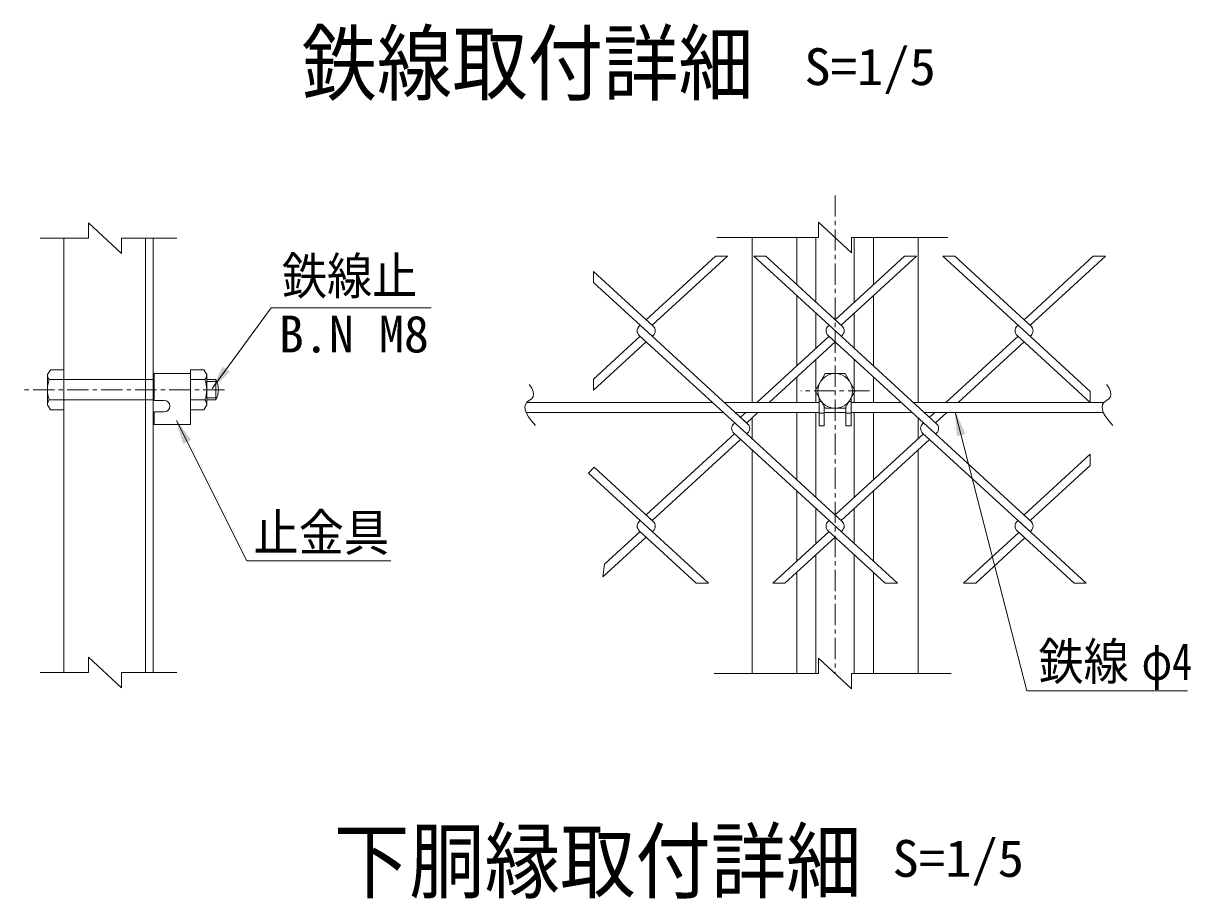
# Model space of a CAD drawing. Units: millimetres, scale not verified, with parts at other scales. Extents: x -4455 to 4455, y -3150 to 3150.
# Drawn here: x 1194 to 2565, y 427 to 1455 of the extents above; entities that cross this region are included whole.
import ezdxf
from ezdxf.enums import TextEntityAlignment as Align

# ---------------------------------------------------------------- set-up
doc = ezdxf.new("R2010")
doc.units = ezdxf.units.MM
doc.header["$LTSCALE"] = 20
doc.linetypes.add('DASHED', pattern=[7.5, 6, -1.5])
doc.linetypes.add('USER1', pattern=[2, 1.25, -0.25, 0.25, -0.25])
doc.layers.add('0-4_7詳細', color=7, linetype='Continuous', lineweight=18)
doc.styles.add('ＭＳ ゴシック', font='')
doc.styles.get('ＭＳ ゴシック').set_extended_font_data('MS Gothic')

msp = doc.modelspace()

# ---------------------------------------------------------------- linework, layer by layer
at = {"layer": '0-4_7詳細', "color": 1, "linetype": 'USER1'}
for p, q in [((2147.61, 1253.31), (2147.61, 691.3)), ((1430.15, 1024.89), (1193.66, 1024.89)), ((2187.91, 1023.41), (2107.26, 1023.41))]:
    msp.add_line(p, q, dxfattribs=at)
at = {"layer": '0-4_7詳細', "color": 4}
for p, q in [((1308.85, 1184.89), (1270.08, 1220.89)), ((1270.08, 1202.89), (1270.08, 1220.89)), ((2167, 1185.62), (2128.23, 1221.62)), ((2128.23, 1203.62), (2128.23, 1221.62)), ((1270.08, 1202.89), (1213.51, 1202.89)), ((1308.85, 1202.89), (1374.12, 1202.89)), ((1308.85, 1202.89), (1308.85, 1184.89)), ((2128.23, 1203.62), (2008.65, 1203.62)), ((2167, 1203.62), (2280.17, 1203.62)), ((2167, 1203.62), (2167, 1185.62)), ((1270.08, 692.78), (1270.08, 710.78)), ((1308.85, 674.78), (1270.08, 710.78)), ((2128.23, 691.3), (2128.23, 709.3)), ((2167, 673.3), (2128.23, 709.3)), ((1270.08, 692.78), (1213.51, 692.78)), ((1308.85, 692.78), (1374.12, 692.78)), ((1308.85, 692.78), (1308.85, 674.78)), ((2128.23, 691.3), (2005.41, 691.3)), ((2167, 691.3), (2283.81, 691.3)), ((2167, 691.3), (2167, 673.3))]:
    msp.add_line(p, q, dxfattribs=at)
at = {"layer": '0-4_7詳細'}
for p, q in [((1241.28, 1202.89), (1241.28, 692.78)), ((1337.28, 1202.89), (1337.28, 692.78)), ((1346.28, 1202.89), (1346.28, 692.78)), ((2050.11, 1203.62), (2050.11, 1010.06)), ((2102.61, 1203.62), (2102.61, 1148.45)), ((2125.11, 1203.62), (2125.11, 1127.83)), ((2170.11, 1203.62), (2170.11, 1127.83)), ((2192.61, 1203.62), (2192.61, 1148.45)), ((2245.11, 1203.62), (2245.11, 1010.06)), ((2102.61, 1135.43), (2102.61, 1052.96)), ((2192.61, 1135.43), (2192.61, 1052.96)), ((2125.11, 1114.81), (2125.11, 1073.58)), ((2170.11, 1114.81), (2170.11, 1073.58)), ((2155.79, 1099.73), (2147.61, 1107.22)), ((2155.79, 1088.67), (2154.72, 1087.69)), ((2125.11, 1060.56), (2125.11, 1010.06)), ((2170.11, 1060.56), (2170.11, 1010.06)), ((1222.08, 1042.65), (1225.4, 1048.41)), ((1222.08, 1007.13), (1222.08, 1042.65)), ((1225.4, 1048.41), (1241.28, 1048.41)), ((1241.28, 1001.37), (1241.28, 1048.41)), ((1347.3, 1043.85), (1347.3, 1012.35)), ((1347.3, 1043.85), (1389.9, 1043.85)), ((1389.9, 1001.37), (1389.9, 1048.41)), ((1389.9, 1043.85), (1389.9, 983.85)), ((1409.1, 1007.13), (1409.1, 1042.65)), ((1224.14, 1036.89), (1241.28, 1036.89)), ((1407.04, 1036.89), (1389.9, 1036.89)), ((1409.1, 1036.89), (1419.76, 1036.89)), ((1419.76, 1012.89), (1419.76, 1036.89)), ((2102.61, 1039.94), (2102.61, 1010.06)), ((2192.61, 1039.94), (2192.61, 1010.06)), ((2128.86, 1015.15), (2128.86, 982.37)), ((2166.36, 1015.15), (2166.36, 982.37)), ((1222.08, 1007.13), (1225.4, 1001.37)), ((1224.14, 1012.89), (1241.28, 1012.89)), ((1347.3, 1012.35), (1359.15, 1012.35)), ((1407.04, 1012.89), (1389.9, 1012.89)), ((1409.1, 1007.13), (1405.77, 1001.37)), ((1409.1, 1012.89), (1419.76, 1012.89)), ((1785.26, 1010.06), (2003.2, 1010.06)), ((2017.41, 1010.06), (2128.86, 1010.06)), ((2131.33, 1010.87), (2128.86, 1010.87)), ((2160.36, 1004.76), (2160.36, 982.37)), ((2163.89, 1010.87), (2166.36, 1010.87)), ((2166.36, 1010.06), (2225.22, 1010.06)), ((2239.43, 1010.06), (2463.65, 1010.06)), ((1225.4, 1001.37), (1241.28, 1001.37)), ((1346.28, 876.54), (1346.28, 996.54)), ((1347.3, 998.85), (1359.15, 998.85)), ((1347.3, 998.85), (1347.3, 983.85)), ((1405.77, 1001.37), (1389.9, 1001.37)), ((1784.54, 998.06), (2016.29, 998.06)), ((2030.5, 998.06), (2128.86, 998.06)), ((2050.11, 991.83), (2050.11, 967.07)), ((2102.61, 998.06), (2102.61, 918.96)), ((2125.11, 998.06), (2125.11, 898.34)), ((2134.86, 997.37), (2128.86, 997.37)), ((2134.86, 998.06), (2160.36, 998.06)), ((2160.36, 997.37), (2166.36, 997.37)), ((2166.36, 998.06), (2238.32, 998.06)), ((2170.11, 998.06), (2170.11, 898.34)), ((2192.61, 998.06), (2192.61, 918.96)), ((2245.11, 991.83), (2245.11, 967.07)), ((2252.53, 998.06), (2462.92, 998.06)), ((1347.3, 983.85), (1389.9, 983.85)), ((2160.36, 982.37), (2166.36, 982.37)), ((2050.11, 954.05), (2050.11, 691.3)), ((2245.11, 954.05), (2245.11, 691.3)), ((2102.61, 905.94), (2102.61, 823.47)), ((2192.61, 905.94), (2192.61, 823.47)), ((2125.11, 885.32), (2125.11, 844.09)), ((2170.11, 885.32), (2170.11, 844.09)), ((2125.11, 831.07), (2125.11, 691.3)), ((2170.11, 831.07), (2170.11, 691.3)), ((2102.61, 810.45), (2102.61, 691.3)), ((2192.61, 810.45), (2192.61, 691.3))]:
    msp.add_line(p, q, dxfattribs=at)
at = {"layer": '0-4_7詳細', "color": 3}
for p, q in [((2006.95, 1181.78), (1925.58, 1107.22)), ((2021.16, 1181.78), (1932.69, 1100.71)), ((2021.16, 1181.78), (2006.95, 1181.78)), ((2154.72, 1087.69), (2052.04, 1181.78)), ((2066.25, 1181.78), (2052.04, 1181.78)), ((2155.79, 1099.73), (2066.25, 1181.78)), ((2228.98, 1181.78), (2147.61, 1107.22)), ((2243.19, 1181.78), (2154.72, 1100.71)), ((2243.19, 1181.78), (2228.98, 1181.78)), ((2377.82, 1086.7), (2274.06, 1181.78)), ((2288.27, 1181.78), (2274.06, 1181.78)), ((2378.89, 1098.74), (2288.27, 1181.78)), ((2451.01, 1181.78), (2369.64, 1107.22)), ((2465.22, 1181.78), (2376.75, 1100.71)), ((2465.22, 1181.78), (2451.01, 1181.78)), ((1933.76, 1099.73), (1863.69, 1163.93)), ((1863.69, 1163.93), (1863.69, 1150.91)), ((1932.69, 1087.69), (1863.69, 1150.91)), ((1918.48, 1100.71), (1917.41, 1099.73)), ((1918.48, 1100.71), (1917.41, 1099.73)), ((1918.48, 1100.71), (1917.41, 1099.73)), ((1918.48, 1100.71), (1917.41, 1099.73)), ((2140.51, 1100.71), (2139.44, 1099.73)), ((2140.51, 1100.71), (2139.44, 1099.73)), ((2362.54, 1100.71), (2361.47, 1099.73)), ((2362.54, 1100.71), (2361.47, 1099.73)), ((1918.48, 1087.69), (1863.69, 1037.48)), ((2043.7, 972.94), (1917.41, 1088.67)), ((1933.76, 1088.67), (1932.69, 1087.69)), ((2044.77, 984.98), (1932.69, 1087.69)), ((2140.51, 1087.69), (2055.79, 1010.06)), ((2265.73, 972.94), (2139.44, 1088.67)), ((2266.8, 984.98), (2154.72, 1087.69)), ((2362.54, 1087.69), (2277.82, 1010.06)), ((2447.45, 1009.88), (2361.46, 1088.67)), ((2377.82, 1088.67), (2376.75, 1087.69)), ((2447.45, 1022.9), (2377.82, 1086.7)), ((1925.58, 1081.18), (1863.69, 1024.46)), ((2147.61, 1081.18), (2070, 1010.06)), ((2369.64, 1081.18), (2292.03, 1010.06)), ((1863.69, 1037.48), (1863.69, 1024.46)), ((2447.45, 1022.9), (2447.45, 1009.88)), ((2042.69, 998.06), (2036.6, 992.47)), ((2044.77, 984.98), (2036.6, 992.47)), ((2056.9, 998.06), (2043.7, 985.96)), ((2264.72, 998.06), (2258.63, 992.47)), ((2278.93, 998.06), (2265.73, 985.96)), ((2029.49, 985.96), (2028.42, 984.98)), ((2029.49, 985.96), (2028.42, 984.98)), ((2251.52, 985.96), (2250.45, 984.98)), ((2251.52, 985.96), (2250.45, 984.98)), ((2029.49, 972.94), (1925.58, 877.72)), ((2036.6, 966.43), (1932.69, 871.21)), ((2154.72, 858.19), (2028.42, 973.92)), ((2044.77, 973.92), (2043.7, 972.94)), ((2155.79, 870.23), (2043.7, 972.94)), ((2251.52, 972.94), (2147.61, 877.72)), ((2258.63, 966.43), (2154.72, 871.21)), ((2377.82, 857.21), (2250.45, 973.92)), ((2266.8, 973.92), (2265.73, 972.94)), ((2378.89, 869.25), (2265.73, 972.94)), ((2447.45, 949.02), (2369.64, 877.72)), ((2447.45, 949.02), (2447.45, 936)), ((1864.36, 933.83), (1857.83, 926.79)), ((1933.76, 870.23), (1864.36, 933.83)), ((2447.45, 936), (2376.75, 871.21)), ((1932.69, 858.19), (1857.83, 926.79)), ((1918.48, 871.21), (1917.41, 870.23)), ((1918.48, 871.21), (1917.41, 870.23)), ((1998.71, 797.69), (1918.48, 871.21)), ((1933.76, 870.23), (1925.58, 877.72)), ((2140.51, 871.21), (2139.44, 870.23)), ((2140.51, 871.21), (2139.44, 870.23)), ((2220.74, 797.69), (2140.51, 871.21)), ((2362.54, 871.21), (2361.47, 870.23)), ((2362.54, 871.21), (2361.47, 870.23)), ((2442.77, 797.69), (2362.54, 871.21)), ((1925.58, 851.68), (1874.48, 804.85)), ((1918.48, 858.19), (1876.52, 819.74)), ((1984.5, 797.69), (1917.41, 859.17)), ((1933.76, 859.17), (1932.69, 858.19)), ((2140.51, 858.19), (2074.48, 797.69)), ((2206.53, 797.69), (2139.44, 859.17)), ((2155.79, 859.17), (2154.72, 858.19)), ((2363.61, 857.21), (2298.65, 797.69)), ((2370.71, 850.7), (2312.86, 797.69)), ((2369.64, 851.68), (2361.46, 859.17)), ((2428.56, 797.69), (2361.47, 859.17)), ((2377.82, 859.17), (2376.75, 858.19)), ((2377.82, 859.17), (2376.75, 858.19)), ((1876.52, 819.74), (1874.48, 804.85)), ((1998.71, 797.69), (1984.5, 797.69)), ((2220.74, 797.69), (2206.53, 797.69)), ((2312.86, 797.69), (2298.65, 797.69)), ((2442.77, 797.69), (2428.56, 797.69))]:
    msp.add_line(p, q, dxfattribs=at)
at = {"layer": '0-4_7詳細', "color": 3, "linetype": 'DASHED'}
for p, q in [((1241.28, 1036.89), (1347.3, 1036.89)), ((1241.28, 1012.89), (1347.3, 1012.89))]:
    msp.add_line(p, q, dxfattribs=at)
at = {"layer": '0-4_7詳細', "color": 1}
for p, q in [((1409.1, 1034.49), (1420.97, 1034.49)), ((1409.1, 1015.29), (1420.97, 1015.29))]:
    msp.add_line(p, q, dxfattribs=at)
at = {"layer": '0-4_7詳細'}
for points in [[(1672.73, 1121.08), (1484.74, 1121.08), (1415.63, 1026.38)], [(1409.1, 1042.65), (1405.77, 1048.41), (1389.9, 1048.41)], [(2134.86, 1004.76), (2134.86, 982.37), (2128.86, 982.37)], [(1625.53, 823.7), (1456.12, 823.7), (1373.61, 988.55)], [(2561.87, 671.22), (2372.8, 671.22), (2288.87, 998.63)]]:
    msp.add_lwpolyline(points, dxfattribs=at)
at = {"layer": '0-4_7詳細', "color": 3}
msp.add_lwpolyline([(2124.09, 1023.41), (2135.85, 1043.78), (2159.37, 1043.78), (2171.13, 1023.41), (2159.37, 1003.04), (2135.85, 1003.04)], close=True, dxfattribs=at)
at = {"layer": '0-4_7詳細', "color": 4}
for points in [[(1788.34, 1031.15), (1788.65, 1030.76), (1791.31, 1026.56), (1792.88, 1022.8), (1793.35, 1019.49), (1792.72, 1016.61), (1791, 1014.18), (1788.18, 1012.19), (1785.36, 1010.19), (1783.6, 1007.7), (1782.92, 1004.75), (1783.31, 1001.32), (1784.78, 997.41), (1787.32, 993.03), (1790.93, 988.17), (1795.62, 982.83)], [(2466.72, 1031.15), (2467.03, 1030.76), (2469.69, 1026.56), (2471.26, 1022.8), (2471.73, 1019.49), (2471.1, 1016.61), (2469.38, 1014.18), (2466.57, 1012.19), (2463.74, 1010.19), (2461.98, 1007.7), (2461.3, 1004.75), (2461.7, 1001.32), (2463.16, 997.41), (2465.7, 993.03), (2469.32, 988.17), (2474, 982.83)]]:
    msp.add_lwpolyline(points, dxfattribs=at)
at = {"layer": '0-4_7詳細', "color": 3}
msp.add_lwpolyline([(2147.61, 851.68), (2088.69, 797.69), (2074.48, 797.69)], dxfattribs=at)
msp.add_circle((2147.61, 1023.41), 20.4, dxfattribs=at)
for centre, start, end in [((1922.48, 1094.2), 132.5, 227.5), ((1928.69, 1094.2), 312.5, 47.5), ((2144.5, 1094.2), 132.5, 227.5), ((2150.72, 1094.2), 312.5, 47.5), ((2366.53, 1094.2), 132.5, 227.5), ((2372.75, 1094.2), 312.5, 47.5), ((2033.49, 979.45), 132.5, 227.5), ((2039.71, 979.45), 312.5, 47.5), ((2255.52, 979.45), 132.5, 227.5), ((2261.73, 979.45), 312.5, 47.5), ((1922.48, 864.7), 132.5, 227.5), ((1928.69, 864.7), 312.5, 47.5), ((2144.5, 864.7), 132.5, 227.5), ((2150.72, 864.7), 312.5, 47.5), ((2366.53, 864.7), 132.5, 227.5), ((2372.75, 864.7), 312.5, 47.5)]:
    msp.add_arc(centre, 7.5, start, end, dxfattribs=at)
at = {"layer": '0-4_7詳細'}
for centre, radius, start, end in [((1231.16, 1042.65), 9.09, 180, 219.3382), ((1400.01, 1042.65), 9.09, 320.6618, 0), ((1258.08, 1024.89), 36, 160.52878, 199.47122), ((1373.1, 1024.89), 36, 340.52878, 19.47122), ((1398.97, 1024.89), 24, 330, 30), ((1231.16, 1007.13), 9.09, 140.6618, 180), ((1359.15, 1005.6), 6.75, 270, 90), ((1400.01, 1007.13), 9.09, 0, 39.3382)]:
    msp.add_arc(centre, radius, start, end, dxfattribs=at)
for points in [[(1414.45, 1024.77), (1427.93, 1052.07), (1436.34, 1045.93)], [(1372.72, 990.34), (1390.8, 965.84), (1381.48, 961.18)], [(2288.37, 1000.56), (2300.87, 972.8), (2290.78, 970.21)]]:
    msp.add_solid(points, dxfattribs=at)

# ---------------------------------------------------------------- texts
at = {"layer": '0-4_7詳細', "style": 'ＭＳ ゴシック', "width": 0.9}
for s, p in [('鉄線取付詳細', (1520.6, 1350.93)), ('下胴縁取付詳細', (1558.67, 413.29))]:
    msp.add_text(s, height=72.14, dxfattribs=at).set_placement(p, align=Align.BOTTOM_LEFT)
at = {"layer": '0-4_7詳細', "color": 3, "style": 'ＭＳ ゴシック'}
for s, width, p in [('S=1/5', 1.05, (2111.47, 1369.91)), ('鉄線止', 0.9, (1497.45, 1124)), ('止金具', 0.9, (1464.16, 822.41)), ('鉄線', 0.9, (2386.53, 671)), ('φ4', 0.8, (2507.83, 671)), ('S=1/5', 1.05, (2215.12, 439.54))]:
    msp.add_text(s, height=43.26, dxfattribs=dict(at, width=width)).set_placement(p, align=Align.BOTTOM_LEFT)
msp.add_text('B.N M8', height=43.26, dxfattribs=at).set_placement((1493.79, 1055.74), align=Align.BOTTOM_LEFT)

doc.saveas('drawing.dxf')
